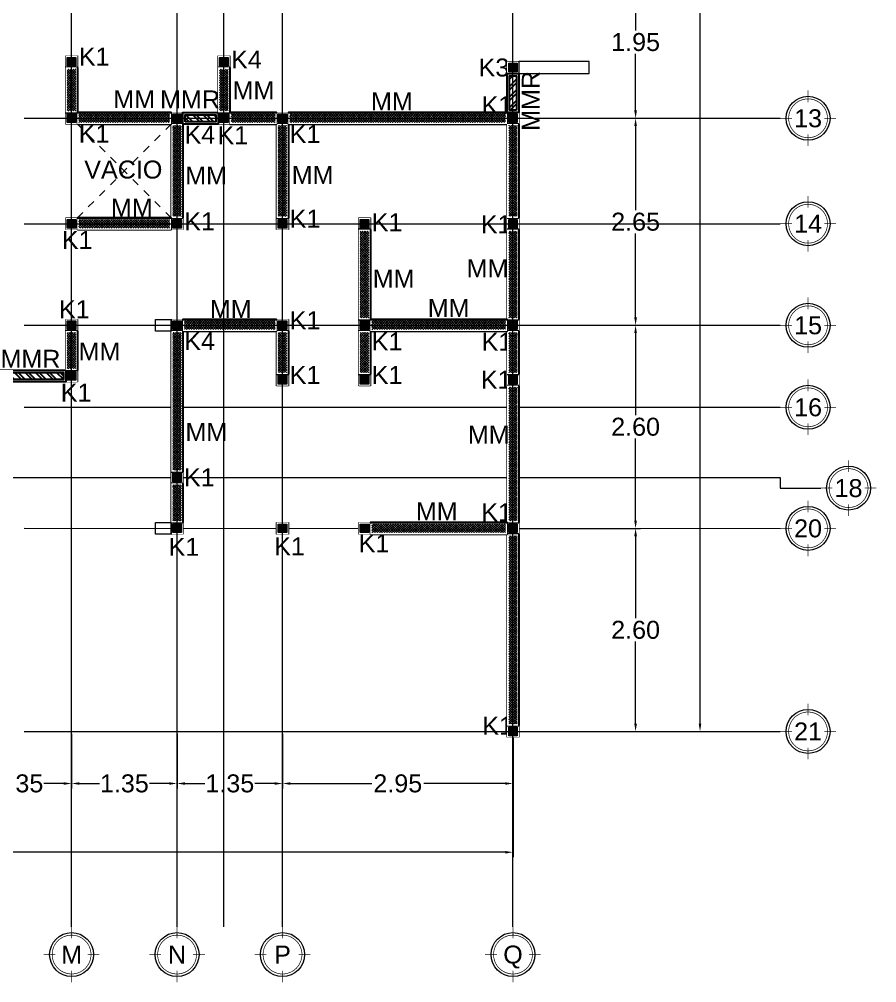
# Model space of a CAD drawing. Header units: metres. Extents: x 14 to 161, y 5 to 309.
# Drawn here: x 92.08 to 103.06, y 144 to 156.34 of the extents above; entities that cross this region are included whole.
import ezdxf
from ezdxf.enums import TextEntityAlignment as Align

# ---------------------------------------------------------------- set-up
doc = ezdxf.new("R2010")
doc.units = ezdxf.units.M
doc.set_wipeout_variables(frame=1)
doc.header["$PDMODE"] = 35
doc.linetypes.add('CENTRO2', pattern=[0.9, 0.6, -0.1, 0.1, -0.1])
doc.linetypes.add('LÍNEAS_OCULTAS2', pattern=[0.1875, 0.125, -0.0625])
for name, color, linetype, lineweight in [('A-Acabados arquitectonicos', 254, 'Continuous', 20), ('E-Burbuja eje', 5, 'Continuous', 15), ('E-Castillos', 3, 'Continuous', 5), ('E-Ejes', 1, 'CENTRO2', 9), ('E-Hatch', 1, 'Continuous', 5), ('E-Muro de Mamposteria', 5, 'Continuous', 30), ('E-Muro de Refuerzo', 3, 'Continuous', 30), ('E-Textos', 3, 'Continuous', 15)]:
    doc.layers.add(name, color=color, linetype=linetype, lineweight=lineweight)
for name, color, linetype in [('E-Cotas', 2, 'Continuous'), ('E-Trabe', 4, 'Continuous'), ('E-Vacio', 1, 'LÍNEAS_OCULTAS2')]:
    doc.layers.add(name, color=color, linetype=linetype)
doc.styles.add('ARIAL', font='arial.ttf')
doc.styles.add('Geneeral 2', font='arial.ttf', dxfattribs={"height": 2.3})
doc.styles.add('General', font='arial.ttf', dxfattribs={"height": 2.3})
doc.linetypes.add('LÍMITE1', pattern='A,6.35,-2.54,[133,ltypeshp.shx,S=2.54,R=0,X=-2.54,Y=0],-2.54,25.4', length=36.83)
doc.dimstyles.new('Generales', dxfattribs={"dimscale": 0, "dimtxt": 2.3, "dimasz": 2, "dimexe": 1.25, "dimexo": 0.625, "dimtad": 0, "dimtih": 1, "dimtoh": 1, "dimzin": 1, "dimdsep": 46, "dimtxsty": 'General', "dimcen": 2, "dimclrd": 2, "dimclre": 2, "dimclrt": 3, "dimadec": 0, "dimazin": 0, "dimtfac": 1, "dimtmove": 0, "dimatfit": 3, "dimfxl": 1, "dimlwd": 13, "dimlwe": 13, "dimarcsym": 0})

# ---------------------------------------------------------------- blocks, each defined once
blk = doc.blocks.new('*D367')
at = {"layer": 'Defpoints', "color": 0, "ltscale": 0.5, "transparency": 16777216}
for p in [(76.743, 147.22), (98.403, 147.22), (98.403, 145.674)]:
    blk.add_point(p, dxfattribs=at)
at = {"layer": 'E-Cotas', "color": 2, "linetype": 'Continuous', "lineweight": 13, "ltscale": 0.5, "transparency": 16777216}
for p, q in [((76.743, 147.189), (76.743, 145.611)), ((98.403, 147.189), (98.403, 145.611)), ((76.843, 145.674), (87.151, 145.674)), ((98.303, 145.674), (87.994, 145.674))]:
    blk.add_line(p, q, dxfattribs=at)
at = {"layer": 'E-Cotas', "color": 2, "ltscale": 0.5, "transparency": 16777216}
for points in [[(76.843, 145.69), (76.843, 145.657), (76.743, 145.674)], [(98.303, 145.69), (98.303, 145.657), (98.403, 145.674)]]:
    blk.add_solid(points, dxfattribs=at)
at = {"layer": 'E-Cotas', "color": 3, "ltscale": 0.5, "transparency": 16777216, "insert": (87.573, 145.674), "char_height": 0.23, "attachment_point": 5, "style": 'General'}
blk.add_mtext('21.66', dxfattribs=at)
blk = doc.blocks.new('*D347')
at = {"layer": 'Defpoints', "color": 0, "ltscale": 0.5, "transparency": 16777216}
for p in [(91.403, 147.22), (92.753, 147.22), (92.753, 146.554)]:
    blk.add_point(p, dxfattribs=at)
at = {"layer": 'E-Cotas', "color": 2, "linetype": 'Continuous', "lineweight": 13, "ltscale": 0.5, "transparency": 16777216}
for p, q in [((91.403, 147.189), (91.403, 146.491)), ((92.753, 147.189), (92.753, 146.491)), ((91.503, 146.554), (91.758, 146.554)), ((92.653, 146.554), (92.398, 146.554))]:
    blk.add_line(p, q, dxfattribs=at)
at = {"layer": 'E-Cotas', "color": 2, "ltscale": 0.5, "transparency": 16777216}
for points in [[(91.503, 146.57), (91.503, 146.537), (91.403, 146.554)], [(92.653, 146.57), (92.653, 146.537), (92.753, 146.554)]]:
    blk.add_solid(points, dxfattribs=at)
at = {"layer": 'E-Cotas', "color": 3, "ltscale": 0.5, "transparency": 16777216, "insert": (92.078, 146.554), "char_height": 0.23, "attachment_point": 5, "style": 'General'}
blk.add_mtext('1.35', dxfattribs=at)
blk = doc.blocks.new('*D346')
at = {"layer": 'Defpoints', "color": 0, "ltscale": 0.5, "transparency": 16777216}
for p in [(92.753, 147.22), (94.103, 147.22), (94.103, 146.554)]:
    blk.add_point(p, dxfattribs=at)
at = {"layer": 'E-Cotas', "color": 2, "linetype": 'Continuous', "lineweight": 13, "ltscale": 0.5, "transparency": 16777216}
for p, q in [((92.753, 147.189), (92.753, 146.491)), ((94.103, 147.189), (94.103, 146.491)), ((92.853, 146.554), (93.108, 146.554)), ((94.003, 146.554), (93.748, 146.554))]:
    blk.add_line(p, q, dxfattribs=at)
at = {"layer": 'E-Cotas', "color": 2, "ltscale": 0.5, "transparency": 16777216}
for points in [[(92.853, 146.57), (92.853, 146.537), (92.753, 146.554)], [(94.003, 146.57), (94.003, 146.537), (94.103, 146.554)]]:
    blk.add_solid(points, dxfattribs=at)
at = {"layer": 'E-Cotas', "color": 3, "ltscale": 0.5, "transparency": 16777216, "insert": (93.428, 146.554), "char_height": 0.23, "attachment_point": 5, "style": 'General'}
blk.add_mtext('1.35', dxfattribs=at)
blk = doc.blocks.new('*D345')
at = {"layer": 'Defpoints', "color": 0, "ltscale": 0.5, "transparency": 16777216}
for p in [(94.103, 147.22), (95.453, 147.22), (95.453, 146.554)]:
    blk.add_point(p, dxfattribs=at)
at = {"layer": 'E-Cotas', "color": 2, "linetype": 'Continuous', "lineweight": 13, "ltscale": 0.5, "transparency": 16777216}
for p, q in [((94.103, 147.189), (94.103, 146.491)), ((95.453, 147.189), (95.453, 146.491)), ((94.203, 146.554), (94.458, 146.554)), ((95.353, 146.554), (95.098, 146.554))]:
    blk.add_line(p, q, dxfattribs=at)
at = {"layer": 'E-Cotas', "color": 2, "ltscale": 0.5, "transparency": 16777216}
for points in [[(94.203, 146.57), (94.203, 146.537), (94.103, 146.554)], [(95.353, 146.57), (95.353, 146.537), (95.453, 146.554)]]:
    blk.add_solid(points, dxfattribs=at)
at = {"layer": 'E-Cotas', "color": 3, "ltscale": 0.5, "transparency": 16777216, "insert": (94.778, 146.554), "char_height": 0.23, "attachment_point": 5, "style": 'General'}
blk.add_mtext('1.35', dxfattribs=at)
blk = doc.blocks.new('*D344')
at = {"layer": 'Defpoints', "color": 0, "ltscale": 0.5, "transparency": 16777216}
for p in [(95.453, 147.22), (98.403, 147.22), (98.403, 146.554)]:
    blk.add_point(p, dxfattribs=at)
at = {"layer": 'E-Cotas', "color": 2, "linetype": 'Continuous', "lineweight": 13, "ltscale": 0.5, "transparency": 16777216}
for p, q in [((95.453, 147.189), (95.453, 146.491)), ((98.403, 147.189), (98.403, 146.491)), ((95.553, 146.554), (96.595, 146.554)), ((98.303, 146.554), (97.26, 146.554))]:
    blk.add_line(p, q, dxfattribs=at)
at = {"layer": 'E-Cotas', "color": 2, "ltscale": 0.5, "transparency": 16777216}
for points in [[(95.553, 146.57), (95.553, 146.537), (95.453, 146.554)], [(98.303, 146.57), (98.303, 146.537), (98.403, 146.554)]]:
    blk.add_solid(points, dxfattribs=at)
at = {"layer": 'E-Cotas', "color": 3, "ltscale": 0.5, "transparency": 16777216, "insert": (96.928, 146.554), "char_height": 0.23, "attachment_point": 5, "style": 'General'}
blk.add_mtext('2.95', dxfattribs=at)
blk = doc.blocks.new('*D338')
at = {"layer": 'Defpoints', "color": 0, "ltscale": 0.5, "transparency": 16777216}
for p in [(98.403, 157.02), (98.403, 155.07), (99.972, 155.07)]:
    blk.add_point(p, dxfattribs=at)
at = {"layer": 'E-Cotas', "color": 2, "linetype": 'Continuous', "lineweight": 13, "ltscale": 0.5, "transparency": 16777216}
for p, q in [((98.434, 157.02), (100.034, 157.02)), ((99.972, 156.92), (99.972, 156.194)), ((99.972, 155.17), (99.972, 155.897)), ((98.434, 155.07), (100.034, 155.07))]:
    blk.add_line(p, q, dxfattribs=at)
at = {"layer": 'E-Cotas', "color": 2, "ltscale": 0.5, "transparency": 16777216}
for points in [[(99.955, 156.92), (99.989, 156.92), (99.972, 157.02)], [(99.955, 155.17), (99.989, 155.17), (99.972, 155.07)]]:
    blk.add_solid(points, dxfattribs=at)
at = {"layer": 'E-Cotas', "color": 3, "ltscale": 0.5, "transparency": 16777216, "insert": (99.972, 156.045), "char_height": 0.23, "attachment_point": 5, "style": 'General'}
blk.add_mtext('1.95', dxfattribs=at)
blk = doc.blocks.new('*D337')
at = {"layer": 'Defpoints', "color": 0, "ltscale": 0.5, "transparency": 16777216}
for p in [(98.403, 152.42), (98.403, 149.82), (99.972, 149.82)]:
    blk.add_point(p, dxfattribs=at)
at = {"layer": 'E-Cotas', "color": 2, "linetype": 'Continuous', "lineweight": 13, "ltscale": 0.5, "transparency": 16777216}
for p, q in [((98.434, 152.42), (100.034, 152.42)), ((99.972, 152.32), (99.972, 151.269)), ((99.972, 149.92), (99.972, 150.972)), ((98.434, 149.82), (100.034, 149.82))]:
    blk.add_line(p, q, dxfattribs=at)
at = {"layer": 'E-Cotas', "color": 2, "ltscale": 0.5, "transparency": 16777216}
for points in [[(99.955, 152.32), (99.989, 152.32), (99.972, 152.42)], [(99.955, 149.92), (99.989, 149.92), (99.972, 149.82)]]:
    blk.add_solid(points, dxfattribs=at)
at = {"layer": 'E-Cotas', "color": 3, "ltscale": 0.5, "transparency": 16777216, "insert": (99.972, 151.12), "char_height": 0.23, "attachment_point": 5, "style": 'General'}
blk.add_mtext('2.60', dxfattribs=at)
blk = doc.blocks.new('*D336')
at = {"layer": 'Defpoints', "color": 0, "ltscale": 0.5, "transparency": 16777216}
for p in [(98.403, 149.82), (99.972, 149.82), (98.403, 147.22)]:
    blk.add_point(p, dxfattribs=at)
at = {"layer": 'E-Cotas', "color": 2, "linetype": 'Continuous', "lineweight": 13, "ltscale": 0.5, "transparency": 16777216}
for p, q in [((98.434, 149.82), (100.034, 149.82)), ((99.972, 149.72), (99.972, 148.669)), ((99.972, 147.32), (99.972, 148.372)), ((98.434, 147.22), (100.034, 147.22))]:
    blk.add_line(p, q, dxfattribs=at)
at = {"layer": 'E-Cotas', "color": 2, "ltscale": 0.5, "transparency": 16777216}
for points in [[(99.955, 149.72), (99.989, 149.72), (99.972, 149.82)], [(99.955, 147.32), (99.989, 147.32), (99.972, 147.22)]]:
    blk.add_solid(points, dxfattribs=at)
at = {"layer": 'E-Cotas', "color": 3, "ltscale": 0.5, "transparency": 16777216, "insert": (99.972, 148.52), "char_height": 0.23, "attachment_point": 5, "style": 'General'}
blk.add_mtext('2.60', dxfattribs=at)
blk = doc.blocks.new('*D335')
at = {"layer": 'Defpoints', "color": 0, "ltscale": 0.5, "transparency": 16777216}
for p in [(98.403, 168.47), (100.797, 168.47), (98.403, 147.22)]:
    blk.add_point(p, dxfattribs=at)
at = {"layer": 'E-Cotas', "color": 2, "linetype": 'Continuous', "lineweight": 13, "ltscale": 0.5, "transparency": 16777216}
for p, q in [((98.434, 168.47), (100.859, 168.47)), ((100.797, 168.37), (100.797, 157.994)), ((100.797, 147.32), (100.797, 157.697)), ((98.434, 147.22), (100.859, 147.22))]:
    blk.add_line(p, q, dxfattribs=at)
at = {"layer": 'E-Cotas', "color": 2, "ltscale": 0.5, "transparency": 16777216}
for points in [[(100.78, 168.37), (100.813, 168.37), (100.797, 168.47)], [(100.78, 147.32), (100.813, 147.32), (100.797, 147.22)]]:
    blk.add_solid(points, dxfattribs=at)
at = {"layer": 'E-Cotas', "color": 3, "ltscale": 0.5, "transparency": 16777216, "insert": (100.797, 157.845), "char_height": 0.23, "attachment_point": 5, "style": 'General'}
blk.add_mtext('21.25', dxfattribs=at)
blk = doc.blocks.new('*D334')
at = {"layer": 'Defpoints', "color": 0, "ltscale": 0.5, "transparency": 16777216}
for p in [(98.403, 155.07), (98.403, 152.42), (99.972, 152.42)]:
    blk.add_point(p, dxfattribs=at)
at = {"layer": 'E-Cotas', "color": 2, "linetype": 'Continuous', "lineweight": 13, "ltscale": 0.5, "transparency": 16777216}
for p, q in [((98.434, 155.07), (100.034, 155.07)), ((99.972, 154.97), (99.972, 153.894)), ((99.972, 152.52), (99.972, 153.597)), ((98.434, 152.42), (100.034, 152.42))]:
    blk.add_line(p, q, dxfattribs=at)
at = {"layer": 'E-Cotas', "color": 2, "ltscale": 0.5, "transparency": 16777216}
for points in [[(99.955, 154.97), (99.989, 154.97), (99.972, 155.07)], [(99.955, 152.52), (99.989, 152.52), (99.972, 152.42)]]:
    blk.add_solid(points, dxfattribs=at)
at = {"layer": 'E-Cotas', "color": 3, "ltscale": 0.5, "transparency": 16777216, "insert": (99.972, 153.745), "char_height": 0.23, "attachment_point": 5, "style": 'General'}
blk.add_mtext('2.65', dxfattribs=at)
blk = doc.blocks.new('*U468')
at = {"layer": 'E-Castillos'}
blk.add_lwpolyline([(-0.075, -0.075), (-0.075, 0.075), (0.075, 0.075), (0.075, -0.075), (-0.075, -0.075)], dxfattribs=at)
blk.add_wipeout([(-0.075, -0.075), (0.075, -0.075), (0.075, 0.075), (-0.075, 0.075)])
at = {"layer": 'E-Hatch'}
h = blk.add_hatch(color=1, dxfattribs=at)
h.dxf.hatch_style = 1
h.paths.add_polyline_path([(-0.055, -0.055), (-0.055, 0.055), (0.055, 0.055), (0.055, -0.055)])
at = {"layer": 'E-Castillos'}
blk.add_lwpolyline([(-0.055, -0.055), (-0.055, 0.055), (0.055, 0.055), (0.055, -0.055)], close=True, dxfattribs=at)
blk = doc.blocks.new('*U572')
blk.add_wipeout([(-0.075, 0.175), (0.075, 0.175), (0.075, 1.375), (-0.075, 1.375)])
at = {"ltscale": 0.5}
h = blk.add_hatch(dxfattribs=at)
h.set_pattern_fill('ANSI32', color=5, scale=0.01)
h.set_pattern_definition([(45, (0, 1.5499), (-0.067352, 0.067352), []), (45, (0.0449, 1.5499), (-0.067352, 0.067352), [])])
h.paths.add_polyline_path([(0.045, 0.205), (-0.045, 0.205), (-0.045, 1.345), (0.045, 1.345)])
for points in [[(0.075, 0.175), (-0.075, 0.175), (-0.075, 1.375), (0.075, 1.375)], [(0.045, 0.205), (-0.045, 0.205), (-0.045, 1.345), (0.045, 1.345)]]:
    blk.add_lwpolyline(points, close=True, dxfattribs=at)
blk = doc.blocks.new('*U573')
blk.add_wipeout([(-0.075, 0.175), (0.075, 0.175), (0.075, 0.625), (-0.075, 0.625)])
at = {"ltscale": 0.5}
h = blk.add_hatch(dxfattribs=at)
h.set_pattern_fill('ANSI32', color=5, scale=0.01)
h.set_pattern_definition([(45, (0, 0.7999), (-0.067352, 0.067352), []), (45, (0.0449, 0.7999), (-0.067352, 0.067352), [])])
h.paths.add_polyline_path([(0.045, 0.205), (-0.045, 0.205), (-0.045, 0.595), (0.045, 0.595)])
for points in [[(0.075, 0.175), (-0.075, 0.175), (-0.075, 0.625), (0.075, 0.625)], [(0.045, 0.205), (-0.045, 0.205), (-0.045, 0.595), (0.045, 0.595)]]:
    blk.add_lwpolyline(points, close=True, dxfattribs=at)
blk = doc.blocks.new('*U570')
blk.add_wipeout([(-0.075, 0.225), (0.075, 0.225), (0.075, 0.725), (-0.075, 0.725)])
at = {"ltscale": 0.5}
h = blk.add_hatch(dxfattribs=at)
h.set_pattern_fill('ANSI32', color=5, scale=0.01)
h.set_pattern_definition([(45, (0, 0.95), (-0.067352, 0.067352), []), (45, (0.0449, 0.95), (-0.067352, 0.067352), [])])
h.paths.add_polyline_path([(0.045, 0.255), (-0.045, 0.255), (-0.045, 0.695), (0.045, 0.695)])
for points in [[(0.075, 0.225), (-0.075, 0.225), (-0.075, 0.725), (0.075, 0.725)], [(0.045, 0.255), (-0.045, 0.255), (-0.045, 0.695), (0.045, 0.695)]]:
    blk.add_lwpolyline(points, close=True, dxfattribs=at)
blk = doc.blocks.new('*U710')
for points in [[(-0.843, -0.075), (0.957, -0.075), (0.957, 0.075), (-0.843, 0.075)], [(-0.823, -0.055), (0.937, -0.055), (0.937, 0.055), (-0.823, 0.055)]]:
    blk.add_lwpolyline(points, close=True)
blk.add_wipeout([(-0.843, -0.075), (0.957, -0.075), (0.957, 0.075), (-0.843, 0.075)])
at = {"linetype": 'ByBlock', "lineweight": 5}
h = blk.add_hatch(dxfattribs=at)
h.set_pattern_fill('ANSI37', color=5, scale=0.0069)
h.set_pattern_definition([(45, (0.114647, 6e-17), (-0.01549094, 0.01549094), []), (135, (0.114647, 6e-17), (-0.01549094, -0.01549094), [])])
h.paths.add_polyline_path([(0.937, -0.055), (0.937, 0.055), (-0.823, 0.055), (-0.823, -0.055)])
blk.add_line((-0.843, 0.075), (0.957, 0.075))
blk = doc.blocks.new('*U668')
for points in [[(-0.843, -0.075), (-0.293, -0.075), (-0.293, 0.075), (-0.843, 0.075)], [(-0.823, -0.055), (-0.313, -0.055), (-0.313, 0.055), (-0.823, 0.055)]]:
    blk.add_lwpolyline(points, close=True)
blk.add_wipeout([(-0.843, -0.075), (-0.293, -0.075), (-0.293, 0.075), (-0.843, 0.075)])
at = {"linetype": 'ByBlock', "lineweight": 5}
h = blk.add_hatch(dxfattribs=at)
h.set_pattern_fill('ANSI37', color=5, scale=0.0069)
h.set_pattern_definition([(45, (-1.135353, -6e-16), (-0.01549094, 0.01549094), []), (135, (-1.135353, -6e-16), (-0.01549094, -0.01549094), [])])
h.paths.add_polyline_path([(-0.823, 0.055), (-0.823, -0.055), (-0.313, -0.055), (-0.313, 0.055)])
blk.add_line((-0.843, 0.075), (-0.293, 0.075))
blk = doc.blocks.new('*U686')
for points in [[(-0.843, -0.075), (0.307, -0.075), (0.307, 0.075), (-0.843, 0.075)], [(-0.823, -0.055), (0.287, -0.055), (0.287, 0.055), (-0.823, 0.055)]]:
    blk.add_lwpolyline(points, close=True)
blk.add_wipeout([(-0.843, -0.075), (0.307, -0.075), (0.307, 0.075), (-0.843, 0.075)])
at = {"linetype": 'ByBlock', "lineweight": 5}
h = blk.add_hatch(dxfattribs=at)
h.set_pattern_fill('ANSI37', color=5, scale=0.0069)
h.set_pattern_definition([(45, (-0.535353, -3e-16), (-0.01549094, 0.01549094), []), (135, (-0.535353, -3e-16), (-0.01549094, -0.01549094), [])])
h.paths.add_polyline_path([(0.287, -0.055), (0.287, 0.055), (-0.823, 0.055), (-0.823, -0.055)])
blk.add_line((-0.843, 0.075), (0.307, 0.075))
blk = doc.blocks.new('*U659')
for points in [[(-0.843, -0.075), (0.357, -0.075), (0.357, 0.075), (-0.843, 0.075)], [(-0.823, -0.055), (0.337, -0.055), (0.337, 0.055), (-0.823, 0.055)]]:
    blk.add_lwpolyline(points, close=True)
blk.add_wipeout([(-0.843, -0.075), (0.357, -0.075), (0.357, 0.075), (-0.843, 0.075)])
at = {"linetype": 'ByBlock', "lineweight": 5}
h = blk.add_hatch(dxfattribs=at)
h.set_pattern_fill('ANSI37', color=5, scale=0.0069)
h.set_pattern_definition([(45, (-0.485353, -3e-16), (-0.01549094, 0.01549094), []), (135, (-0.485353, -3e-16), (-0.01549094, -0.01549094), [])])
h.paths.add_polyline_path([(0.337, -0.055), (0.337, 0.055), (-0.823, 0.055), (-0.823, -0.055)])
blk.add_line((-0.843, 0.075), (0.357, 0.075))
blk = doc.blocks.new('*U718')
for points in [[(-0.843, -0.075), (-0.268, -0.075), (-0.268, 0.075), (-0.843, 0.075)], [(-0.823, -0.055), (-0.288, -0.055), (-0.288, 0.055), (-0.823, 0.055)]]:
    blk.add_lwpolyline(points, close=True)
blk.add_wipeout([(-0.843, -0.075), (-0.268, -0.075), (-0.268, 0.075), (-0.843, 0.075)])
at = {"linetype": 'ByBlock', "lineweight": 5}
h = blk.add_hatch(dxfattribs=at)
h.set_pattern_fill('ANSI37', color=5, scale=0.0069)
h.set_pattern_definition([(45, (-1.110353, -6e-16), (-0.01549094, 0.01549094), []), (135, (-1.110353, -6e-16), (-0.01549094, -0.01549094), [])])
h.paths.add_polyline_path([(-0.823, 0.055), (-0.823, -0.055), (-0.288, -0.055), (-0.288, 0.055)])
blk.add_line((-0.843, 0.075), (-0.268, 0.075))
blk = doc.blocks.new('*U720')
for points in [[(-0.843, -0.075), (0.357, -0.075), (0.357, 0.075), (-0.843, 0.075)], [(-0.823, -0.055), (0.337, -0.055), (0.337, 0.055), (-0.823, 0.055)]]:
    blk.add_lwpolyline(points, close=True)
blk.add_wipeout([(-0.843, -0.075), (0.357, -0.075), (0.357, 0.075), (-0.843, 0.075)])
at = {"linetype": 'ByBlock', "lineweight": 5}
h = blk.add_hatch(dxfattribs=at)
h.set_pattern_fill('ANSI37', color=5, scale=0.0069)
h.set_pattern_definition([(45, (-0.485453, -3e-16), (-0.01549094, 0.01549094), []), (135, (-0.485453, -3e-16), (-0.01549094, -0.01549094), [])])
h.paths.add_polyline_path([(0.337, -0.055), (0.337, 0.055), (-0.823, 0.055), (-0.823, -0.055)])
blk.add_line((-0.843, 0.075), (0.357, 0.075))
blk = doc.blocks.new('*U721')
for points in [[(-0.843, -0.075), (-0.243, -0.075), (-0.243, 0.075), (-0.843, 0.075)], [(-0.823, -0.055), (-0.263, -0.055), (-0.263, 0.055), (-0.823, 0.055)]]:
    blk.add_lwpolyline(points, close=True)
blk.add_wipeout([(-0.843, -0.075), (-0.243, -0.075), (-0.243, 0.075), (-0.843, 0.075)])
at = {"linetype": 'ByBlock', "lineweight": 5}
h = blk.add_hatch(dxfattribs=at)
h.set_pattern_fill('ANSI37', color=5, scale=0.0069)
h.set_pattern_definition([(45, (-1.085353, -6e-16), (-0.01549094, 0.01549094), []), (135, (-1.085353, -6e-16), (-0.01549094, -0.01549094), [])])
h.paths.add_polyline_path([(-0.823, 0.055), (-0.823, -0.055), (-0.263, -0.055), (-0.263, 0.055)])
blk.add_line((-0.843, 0.075), (-0.243, 0.075))
blk = doc.blocks.new('*U722')
for points in [[(-0.843, -0.075), (1.957, -0.075), (1.957, 0.075), (-0.843, 0.075)], [(-0.823, -0.055), (1.937, -0.055), (1.937, 0.055), (-0.823, 0.055)]]:
    blk.add_lwpolyline(points, close=True)
blk.add_wipeout([(-0.843, -0.075), (1.957, -0.075), (1.957, 0.075), (-0.843, 0.075)])
at = {"linetype": 'ByBlock', "lineweight": 5}
h = blk.add_hatch(dxfattribs=at)
h.set_pattern_fill('ANSI37', color=5, scale=0.0069)
h.set_pattern_definition([(45, (1.114647, 6e-16), (-0.01549094, 0.01549094), []), (135, (1.114647, 6e-16), (-0.01549094, -0.01549094), [])])
h.paths.add_polyline_path([(1.937, -0.055), (1.937, 0.055), (-0.823, 0.055), (-0.823, -0.055)])
blk.add_line((-0.843, 0.075), (1.957, 0.075))
blk = doc.blocks.new('*U724')
for points in [[(-0.843, -0.075), (0.307, -0.075), (0.307, 0.075), (-0.843, 0.075)], [(-0.823, -0.055), (0.287, -0.055), (0.287, 0.055), (-0.823, 0.055)]]:
    blk.add_lwpolyline(points, close=True)
blk.add_wipeout([(-0.843, -0.075), (0.307, -0.075), (0.307, 0.075), (-0.843, 0.075)])
at = {"linetype": 'ByBlock', "lineweight": 5}
h = blk.add_hatch(dxfattribs=at)
h.set_pattern_fill('ANSI37', color=5, scale=0.0069)
h.set_pattern_definition([(45, (-0.535423, -3e-16), (-0.01549094, 0.01549094), []), (135, (-0.535423, -3e-16), (-0.01549094, -0.01549094), [])])
h.paths.add_polyline_path([(0.287, -0.055), (0.287, 0.055), (-0.823, 0.055), (-0.823, -0.055)])
blk.add_line((-0.843, 0.075), (0.307, 0.075))
blk = doc.blocks.new('*U723')
for points in [[(-0.843, -0.075), (0.907, -0.075), (0.907, 0.075), (-0.843, 0.075)], [(-0.823, -0.055), (0.887, -0.055), (0.887, 0.055), (-0.823, 0.055)]]:
    blk.add_lwpolyline(points, close=True)
blk.add_wipeout([(-0.843, -0.075), (0.907, -0.075), (0.907, 0.075), (-0.843, 0.075)])
at = {"linetype": 'ByBlock', "lineweight": 5}
h = blk.add_hatch(dxfattribs=at)
h.set_pattern_fill('ANSI37', color=5, scale=0.0069)
h.set_pattern_definition([(45, (0.064718, 4e-17), (-0.01549094, 0.01549094), []), (135, (0.064718, 4e-17), (-0.01549094, -0.01549094), [])])
h.paths.add_polyline_path([(0.887, -0.055), (0.887, 0.055), (-0.823, 0.055), (-0.823, -0.055)])
blk.add_line((-0.843, 0.075), (0.907, 0.075))
blk = doc.blocks.new('*U726')
for points in [[(-0.843, -0.075), (1.607, -0.075), (1.607, 0.075), (-0.843, 0.075)], [(-0.823, -0.055), (1.587, -0.055), (1.587, 0.055), (-0.823, 0.055)]]:
    blk.add_lwpolyline(points, close=True)
blk.add_wipeout([(-0.843, -0.075), (1.607, -0.075), (1.607, 0.075), (-0.843, 0.075)])
at = {"linetype": 'ByBlock', "lineweight": 5}
h = blk.add_hatch(dxfattribs=at)
h.set_pattern_fill('ANSI37', color=5, scale=0.0069)
h.set_pattern_definition([(45, (0.764647, 4e-16), (-0.01549094, 0.01549094), []), (135, (0.764647, 4e-16), (-0.01549094, -0.01549094), [])])
h.paths.add_polyline_path([(1.587, -0.055), (1.587, 0.055), (-0.823, 0.055), (-0.823, -0.055)])
blk.add_line((-0.843, 0.075), (1.607, 0.075))
blk = doc.blocks.new('*U727')
for points in [[(-0.843, -0.075), (0.907, -0.075), (0.907, 0.075), (-0.843, 0.075)], [(-0.823, -0.055), (0.887, -0.055), (0.887, 0.055), (-0.823, 0.055)]]:
    blk.add_lwpolyline(points, close=True)
blk.add_wipeout([(-0.843, -0.075), (0.907, -0.075), (0.907, 0.075), (-0.843, 0.075)])
at = {"linetype": 'ByBlock', "lineweight": 5}
h = blk.add_hatch(dxfattribs=at)
h.set_pattern_fill('ANSI37', color=5, scale=0.0069)
h.set_pattern_definition([(45, (0.064647, 4e-17), (-0.01549094, 0.01549094), []), (135, (0.064647, 4e-17), (-0.01549094, -0.01549094), [])])
h.paths.add_polyline_path([(0.887, -0.055), (0.887, 0.055), (-0.823, 0.055), (-0.823, -0.055)])
blk.add_line((-0.843, 0.075), (0.907, 0.075))
blk = doc.blocks.new('*U725')
for points in [[(-0.843, -0.075), (0.907, -0.075), (0.907, 0.075), (-0.843, 0.075)], [(-0.823, -0.055), (0.887, -0.055), (0.887, 0.055), (-0.823, 0.055)]]:
    blk.add_lwpolyline(points, close=True)
blk.add_wipeout([(-0.843, -0.075), (0.907, -0.075), (0.907, 0.075), (-0.843, 0.075)])
at = {"linetype": 'ByBlock', "lineweight": 5}
h = blk.add_hatch(dxfattribs=at)
h.set_pattern_fill('ANSI37', color=5, scale=0.0069)
h.set_pattern_definition([(45, (0.064792, 4e-17), (-0.01549094, 0.01549094), []), (135, (0.064792, 4e-17), (-0.01549094, -0.01549094), [])])
h.paths.add_polyline_path([(0.887, -0.055), (0.887, 0.055), (-0.823, 0.055), (-0.823, -0.055)])
blk.add_line((-0.843, 0.075), (0.907, 0.075))
blk = doc.blocks.new('*U712')
for points in [[(-0.843, -0.075), (-0.343, -0.075), (-0.343, 0.075), (-0.843, 0.075)], [(-0.823, -0.055), (-0.363, -0.055), (-0.363, 0.055), (-0.823, 0.055)]]:
    blk.add_lwpolyline(points, close=True)
blk.add_wipeout([(-0.843, -0.075), (-0.343, -0.075), (-0.343, 0.075), (-0.843, 0.075)])
at = {"linetype": 'ByBlock', "lineweight": 5}
h = blk.add_hatch(dxfattribs=at)
h.set_pattern_fill('ANSI37', color=5, scale=0.0069)
h.set_pattern_definition([(45, (-1.185353, -7e-16), (-0.01549094, 0.01549094), []), (135, (-1.185353, -7e-16), (-0.01549094, -0.01549094), [])])
h.paths.add_polyline_path([(-0.823, 0.055), (-0.823, -0.055), (-0.363, -0.055), (-0.363, 0.055)])
blk.add_line((-0.843, 0.075), (-0.343, 0.075))
blk = doc.blocks.new('k-burb-colmn')
at = {"const_width": 0.00024}
blk.add_lwpolyline([(-0.00663, 0, 1), (0.00663, 0, 1)], format="xyb", close=True, dxfattribs=at)
blk.add_lwpolyline([(-0.00663, 0, 1), (0.00663, 0, 1)], format="xyb", close=True, dxfattribs=at)
for points in [[(0, 0.0055), (0, 0.0095)], [(0, 0.0055), (0, 0.0095)], [(-0.0055, 0), (-0.0095, 0)], [(-0.0055, 0), (-0.0095, 0)], [(0.0055, 0), (0.0095, 0)], [(0.0055, 0), (0.0095, 0)], [(0, -0.0055), (0, -0.0095)], [(0, -0.0055), (0, -0.0095)]]:
    blk.add_lwpolyline(points, dxfattribs=at)
at = {"linetype": 'Continuous'}
blk.add_circle((0, 0), 0.0075, dxfattribs=at)
blk.add_circle((0, 0), 0.0075, dxfattribs=at)
at = {"color": 2, "style": 'ARIAL'}
blk.add_attdef('NUM', text='', height=0.023, dxfattribs=at).set_placement((0.00124, 0.00008), align=Align.MIDDLE_CENTER)

msp = doc.modelspace()

# ---------------------------------------------------------------- linework, layer by layer
at = {"layer": 'E-Ejes', "ltscale": 20}
for points in [[(74.14762, 151.37031), (101.82348, 151.37031)], [(73.62956, 150.33396), (74.14762, 150.33396), (74.14762, 150.47071), (91.40253, 150.47071), (101.82348, 150.47071), (101.82348, 150.33396), (102.34154, 150.33396)], [(74.14762, 149.82196), (101.82349, 149.82007)]]:
    msp.add_lwpolyline(points, dxfattribs=at)
at = {"layer": 'E-Trabe', "color": 4, "linetype": 'LÍMITE1', "ltscale": 0.1}
msp.add_line((92.75253, 151.77031), (92.75253, 152.42031), dxfattribs=at)
at = {"layer": 'E-Vacio', "ltscale": 0.5}
for p, q in [((92.82753, 154.99531), (94.02753, 153.79531)), ((94.02753, 154.99531), (92.82753, 153.79531))]:
    msp.add_line(p, q, dxfattribs=at)

# ---------------------------------------------------------------- block references
at = {"layer": 'E-Burbuja eje', "linetype": 'ByBlock'}
ref = msp.add_blockref('k-burb-colmn', (102.17974, 155.07007), dxfattribs=dict(at, xscale=37.49999999999999, yscale=37.49999999999999, zscale=37.49999999999999))
ref.add_attrib('NUM', '13', dxfattribs={"layer": '0', "color": 2, "height": 0.23, "style": 'ARIAL'}).set_placement((102.17974, 155.07007), align=Align.MIDDLE_CENTER)
ref = msp.add_blockref('k-burb-colmn', (102.17974, 153.72007), dxfattribs=dict(at, xscale=37.49999999999999, yscale=37.49999999999999, zscale=37.49999999999999))
ref.add_attrib('NUM', '14', dxfattribs={"layer": '0', "color": 2, "height": 0.23, "style": 'ARIAL'}).set_placement((102.17974, 153.72007), align=Align.MIDDLE_CENTER)
ref = msp.add_blockref('k-burb-colmn', (102.17974, 152.42007), dxfattribs=dict(at, xscale=37.49999999999999, yscale=37.49999999999999, zscale=37.49999999999999))
ref.add_attrib('NUM', '15', dxfattribs={"layer": '0', "color": 2, "height": 0.23, "style": 'ARIAL'}).set_placement((102.17974, 152.42007), align=Align.MIDDLE_CENTER)
ref = msp.add_blockref('k-burb-colmn', (102.17974, 151.37007), dxfattribs=dict(at, xscale=37.49999999999999, yscale=37.49999999999999, zscale=37.49999999999999))
ref.add_attrib('NUM', '16', dxfattribs={"layer": '0', "color": 2, "height": 0.23, "style": 'ARIAL'}).set_placement((102.17974, 151.37007), align=Align.MIDDLE_CENTER)
ref = msp.add_blockref('k-burb-colmn', (102.69779, 150.33561), dxfattribs=dict(at, xscale=37.49999999999999, yscale=37.49999999999999, zscale=37.49999999999999))
ref.add_attrib('NUM', '18', dxfattribs={"layer": '0', "color": 2, "height": 0.23, "style": 'ARIAL'}).set_placement((102.69779, 150.33561), align=Align.MIDDLE_CENTER)
ref = msp.add_blockref('k-burb-colmn', (102.17974, 149.82007), dxfattribs=dict(at, xscale=37.49999999999999, yscale=37.49999999999999, zscale=37.49999999999999))
ref.add_attrib('NUM', '20', dxfattribs={"layer": '0', "color": 2, "height": 0.23, "style": 'ARIAL'}).set_placement((102.17974, 149.82007), align=Align.MIDDLE_CENTER)
ref = msp.add_blockref('k-burb-colmn', (102.17974, 147.22007), dxfattribs=dict(at, xscale=37.49999999999999, yscale=37.49999999999999, zscale=37.49999999999999))
ref.add_attrib('NUM', '21', dxfattribs={"layer": '0', "color": 2, "height": 0.23, "style": 'ARIAL'}).set_placement((102.17974, 147.22007), align=Align.MIDDLE_CENTER)
ref = msp.add_blockref('k-burb-colmn', (92.75253, 144.36406), dxfattribs=dict(at, xscale=37.49999999999999, yscale=37.49999999999999, zscale=37.49999999999999))
ref.add_attrib('NUM', 'M', dxfattribs={"layer": '0', "color": 2, "height": 0.23, "style": 'ARIAL'}).set_placement((92.75253, 144.36406), align=Align.MIDDLE_CENTER)
ref = msp.add_blockref('k-burb-colmn', (94.10253, 144.36406), dxfattribs=dict(at, xscale=37.49999999999999, yscale=37.49999999999999, zscale=37.49999999999999))
ref.add_attrib('NUM', 'N', dxfattribs={"layer": '0', "color": 2, "height": 0.23, "style": 'ARIAL'}).set_placement((94.10253, 144.36406), align=Align.MIDDLE_CENTER)
ref = msp.add_blockref('k-burb-colmn', (95.45253, 144.36406), dxfattribs=dict(at, xscale=37.49999999999999, yscale=37.49999999999999, zscale=37.49999999999999))
ref.add_attrib('NUM', 'P', dxfattribs={"layer": '0', "color": 2, "height": 0.23, "style": 'ARIAL'}).set_placement((95.45253, 144.36406), align=Align.MIDDLE_CENTER)
ref = msp.add_blockref('k-burb-colmn', (98.40253, 144.36406), dxfattribs=dict(at, xscale=37.49999999999999, yscale=37.49999999999999, zscale=37.49999999999999))
ref.add_attrib('NUM', 'Q', dxfattribs={"layer": '0', "color": 2, "height": 0.23, "style": 'ARIAL'}).set_placement((98.40253, 144.36406), align=Align.MIDDLE_CENTER)

# ---------------------------------------------------------------- texts
at = {"layer": 'E-Textos', "ltscale": 0.5, "char_height": 0.23, "attachment_point": 1, "style": 'General'}
for s, insert, width in [('K1', (92.84464, 155.97491), 0.08), ('K4', (94.79464, 155.9375), 0.08), ('K3', (97.96278, 155.83526), 0.08), ('K1', (92.84454, 154.98856), 0.08), ('K4', (94.19787, 154.977), 0.08), ('K1', (94.62024, 154.96783), 0.08), ('K1', (95.54454, 154.98378), 0.08), ('VACIO', (92.91508, 154.52879), 1.116979), ('MM', (95.57044, 154.46037), 0.08), ('K1', (94.1948, 153.8642), 0.08), ('K1', (95.54454, 153.89991), 0.08), ('K1', (96.59416, 153.85449), 0.08), ('K1', (97.99032, 153.82752), 0.08), ('K1', (92.62753, 153.62713), 0.08), ('K1', (92.59074, 152.7405), 0.08), ('K1', (95.54454, 152.59991), 0.08), ('K4', (94.19454, 152.33329), 0.08), ('K1', (96.59464, 152.32833), 0.08), ('K1', (98.00171, 152.32389), 0.08), ('K1', (95.54454, 151.89991), 0.08), ('K1', (96.59464, 151.89991), 0.08), ('K1', (97.99057, 151.83726), 0.08), ('K1', (92.61412, 151.67303), 0.08), ('K1', (94.19096, 150.58845), 0.08), ('K1', (97.99736, 150.14026), 0.08), ('K1', (96.42753, 149.74531), 0.08), ('K1', (93.99489, 149.69856), 0.08), ('K1', (95.34511, 149.70538), 0.08), ('K1', (98.00963, 147.40815), 0.08)]:
    msp.add_mtext(s, dxfattribs=dict(at, insert=insert, width=width))

# ---------------------------------------------------------------- dimensions: what is measured, and where the dimension line sits
at = {"layer": 'E-Cotas', "ltscale": 0.5}
for base, p1, p2, picture, middle in [((100.79655, 168.4703), (98.40253, 147.22031), (98.40253, 168.4703), '*D335', (100.79655, 157.8453)), ((99.97185, 155.07031), (98.40253, 157.02031), (98.40253, 155.07031), '*D338', (99.97185, 156.04531)), ((99.97185, 152.42031), (98.40253, 155.07031), (98.40253, 152.42031), '*D334', (99.97185, 153.74531)), ((99.97185, 149.82031), (98.40253, 152.42031), (98.40253, 149.82031), '*D337', (99.97185, 151.12031)), ((99.97185, 149.82031), (98.40253, 147.22031), (98.40253, 149.82031), '*D336', (99.97185, 148.52031))]:
    dim = msp.add_linear_dim(base=base, p1=p1, p2=p2, angle=90, dimstyle='Generales', override={"dimscale": 0, "dimtxt": 1.15, "dimasz": 1, "dimexe": 0.625, "dimexo": 0.3125, "dimgap": 0.3125, "dimcen": 1, "dimtix": 1, "dimtofl": 1, "dimtmove": 0, "dimatfit": 3}, dxfattribs=at)
    dim.commit()
    dim.dimension.update_dxf_attribs({"geometry": picture, "text_midpoint": middle})
for base, p1, p2, picture, middle in [((98.40253, 145.67383), (76.74254, 147.22031), (98.40253, 147.22031), '*D367', (87.57253, 145.67383)), ((92.75253, 146.55368), (91.40253, 147.22031), (92.75253, 147.22031), '*D347', (92.07753, 146.55368)), ((94.10253, 146.55368), (92.75253, 147.22031), (94.10253, 147.22031), '*D346', (93.42753, 146.55368)), ((95.45253, 146.55368), (94.10253, 147.22031), (95.45253, 147.22031), '*D345', (94.77753, 146.55368)), ((98.40253, 146.55368), (95.45253, 147.22031), (98.40253, 147.22031), '*D344', (96.92753, 146.55368))]:
    dim = msp.add_linear_dim(base=base, p1=p1, p2=p2, dimstyle='Generales', override={"dimscale": 0, "dimtxt": 1.15, "dimasz": 1, "dimexe": 0.625, "dimexo": 0.3125, "dimgap": 0.3125, "dimcen": 1, "dimtix": 1, "dimtofl": 1, "dimtmove": 0, "dimatfit": 3}, dxfattribs=at)
    dim.commit()
    dim.dimension.update_dxf_attribs({"geometry": picture, "text_midpoint": middle})

# ---------------------------------------------------------------- next in the draw order: block references
at = {"layer": 'E-Castillos', "ltscale": 0.5}
for p in [(92.75263, 155.79531), (94.70263, 155.79531), (98.40253, 155.72031), (92.75263, 155.07031), (94.10253, 155.07031), (94.70253, 155.07031), (95.45253, 155.07031), (98.40263, 155.07031), (92.75253, 153.72031), (94.10263, 153.72031), (95.45253, 153.72031), (96.50253, 153.72031), (98.40263, 153.72031), (92.75253, 152.42031), (94.10263, 152.42031), (95.45253, 152.42031), (96.50263, 152.42031), (98.40263, 152.42038), (92.75253, 151.77031), (95.45243, 151.72031), (96.50253, 151.72031), (98.40263, 151.72038), (94.10263, 150.47031), (94.10263, 149.82031), (95.45243, 149.82031), (96.50253, 149.82031), (98.40263, 149.82031), (98.40263, 147.22031)]:
    msp.add_blockref('*U468', p, dxfattribs=at)

# ---------------------------------------------------------------- next in the draw order: linework, layer by layer
at = {"layer": 'E-Ejes', "ltscale": 20}
msp.add_lwpolyline([(74.14762, 147.22196), (101.82349, 147.22007)], dxfattribs=at)

# ---------------------------------------------------------------- next in the draw order: block references
at = {"layer": 'E-Muro de Mamposteria', "rotation": 270}
for name, p in [('*U718', (92.75253, 154.87763)), ('*U659', (95.45233, 154.15263)), ('*U686', (96.50233, 152.80263)), ('*U724', (98.40253, 152.80263)), ('*U710', (94.10253, 151.50263)), ('*U668', (95.45233, 151.50263)), ('*U668', (96.50243, 151.50263)), ('*U668', (98.40253, 151.5027)), ('*U723', (98.40253, 150.8027)), ('*U712', (94.10253, 149.55263)), ('*U726', (98.40253, 148.90263))]:
    msp.add_blockref(name, p, dxfattribs=at)
at = {"layer": 'E-Muro de Refuerzo', "ltscale": 0.5, "rotation": 270}
for name, p in [('*U573', (94.00253, 155.07031)), ('*U572', (91.30253, 151.77031))]:
    msp.add_blockref(name, p, dxfattribs=at)

# ---------------------------------------------------------------- next in the draw order: texts
at = {"layer": 'E-Textos', "ltscale": 0.5, "insert": (98.00042, 155.35143), "char_height": 0.23, "width": 0.08, "attachment_point": 1, "style": 'General'}
msp.add_mtext('K1', dxfattribs=at)

# ---------------------------------------------------------------- next in the draw order: linework, layer by layer
at = {"layer": 'A-Acabados arquitectonicos', "ltscale": 0.5}
for points in [[(94.02743, 152.49531), (94.02753, 152.34531), (93.82753, 152.34531), (93.82753, 152.49531), (94.02743, 152.49544)], [(94.02753, 149.89531), (94.02753, 149.74531), (93.82753, 149.74531), (93.82753, 149.89531), (94.02753, 149.89531)]]:
    msp.add_lwpolyline(points, dxfattribs=at)
at = {"layer": 'E-Ejes', "ltscale": 20}
msp.add_lwpolyline([(95.45253, 144.72031), (95.45253, 170.94735)], dxfattribs=at)

# ---------------------------------------------------------------- next in the draw order: block references
at = {"layer": 'E-Muro de Mamposteria', "rotation": 270}
for name, p in [('*U718', (94.70253, 154.87763)), ('*U659', (94.10253, 154.15263)), ('*U712', (92.75243, 151.50263))]:
    msp.add_blockref(name, p, dxfattribs=at)
at = {"layer": 'E-Muro de Mamposteria'}
for name, p in [('*U720', (95.0202, 152.42031)), ('*U727', (97.4202, 152.42031)), ('*U725', (97.4201, 149.82031))]:
    msp.add_blockref(name, p, dxfattribs=at)
at = {"layer": 'E-Muro de Refuerzo', "ltscale": 0.5}
msp.add_blockref('*U570', (98.40253, 154.92031), dxfattribs=at)

# ---------------------------------------------------------------- next in the draw order: texts
at = {"layer": 'E-Textos', "ltscale": 0.5, "char_height": 0.23, "width": 0.08, "attachment_point": 1, "style": 'General'}
for s, insert in [('MM', (97.8093, 153.2626)), ('MM', (96.60685, 153.13234)), ('MMR', (91.84255, 152.10595)), ('MM', (94.20982, 151.16772)), ('MM', (97.82429, 151.13613))]:
    msp.add_mtext(s, dxfattribs=dict(at, insert=insert))

# ---------------------------------------------------------------- next in the draw order: linework, layer by layer
at = {"layer": 'A-Acabados arquitectonicos', "ltscale": 0.5}
msp.add_lwpolyline([(98.47753, 155.79531), (98.47743, 155.64531), (99.37753, 155.64531), (99.37753, 155.79531), (98.47753, 155.79531)], dxfattribs=at)
at = {"layer": 'E-Ejes', "ltscale": 20}
for points in [[(92.75253, 144.72031), (92.75253, 170.94735)], [(94.10253, 144.72031), (94.10253, 170.94735)], [(94.70243, 144.72031), (94.70243, 170.94735)], [(74.14762, 152.42031), (101.82348, 152.42031)]]:
    msp.add_lwpolyline(points, dxfattribs=at)

# ---------------------------------------------------------------- next in the draw order: block references
at = {"layer": 'E-Muro de Mamposteria'}
for name, p in [('*U720', (93.6702, 155.07031)), ('*U721', (95.6201, 155.07031)), ('*U722', (96.3701, 155.07031)), ('*U720', (93.6701, 153.72031))]:
    msp.add_blockref(name, p, dxfattribs=at)

# ---------------------------------------------------------------- next in the draw order: texts
at = {"layer": 'E-Textos', "ltscale": 0.5, "char_height": 0.23, "width": 0.08, "attachment_point": 1, "style": 'General'}
for insert in [(94.81254, 155.54423), (94.20591, 154.45257), (94.52211, 152.74497), (97.31141, 152.75715), (92.84151, 152.19929), (97.15921, 150.15449)]:
    msp.add_mtext('MM', dxfattribs=dict(at, insert=insert))

# ---------------------------------------------------------------- next in the draw order: linework, layer by layer
at = {"layer": 'E-Ejes', "ltscale": 20}
for points in [[(74.14762, 155.07031), (101.82348, 155.07031)], [(74.14762, 153.72031), (101.82348, 153.72031)]]:
    msp.add_lwpolyline(points, dxfattribs=at)

# ---------------------------------------------------------------- next in the draw order: block references
at = {"layer": 'E-Muro de Mamposteria', "rotation": 270}
msp.add_blockref('*U659', (98.40253, 154.15263), dxfattribs=at)

# ---------------------------------------------------------------- next in the draw order: texts
at = {"layer": 'E-Textos', "ltscale": 0.5, "char_height": 0.23, "width": 0.08, "attachment_point": 1, "style": 'General'}
for s, insert in [('MM', (93.28563, 155.42984)), ('MMR', (93.88509, 155.42621)), ('MM', (96.58507, 155.40205)), ('MM', (93.2558, 154.0406))]:
    msp.add_mtext(s, dxfattribs=dict(at, insert=insert))

# ---------------------------------------------------------------- next in the draw order: linework, layer by layer
at = {"layer": 'E-Ejes', "ltscale": 20}
msp.add_lwpolyline([(98.40253, 144.72031), (98.40253, 170.94735)], dxfattribs=at)

# ---------------------------------------------------------------- next in the draw order: texts
at = {"layer": 'E-Textos', "ltscale": 0.5, "insert": (98.51564, 154.90867), "char_height": 0.23, "width": 0.08, "attachment_point": 1, "rotation": 90, "style": 'Geneeral 2'}
msp.add_mtext('MMR', dxfattribs=at)

doc.saveas('drawing.dxf')
